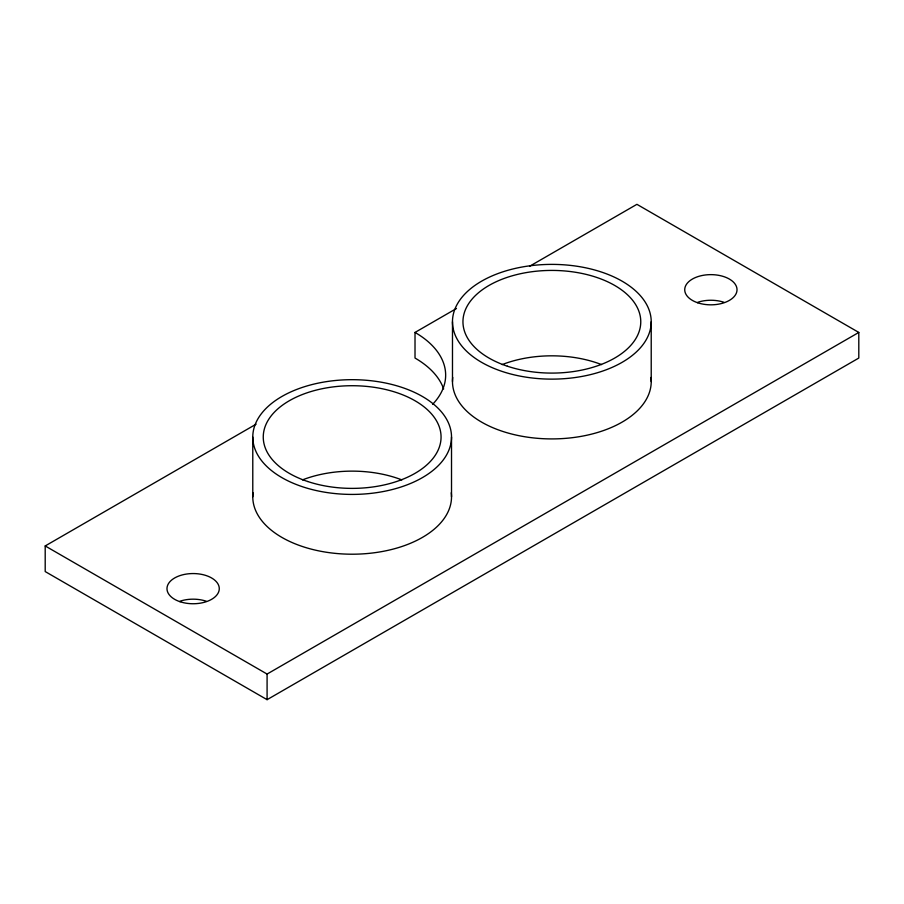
<?xml version="1.0" encoding="UTF-8"?>
<svg xmlns="http://www.w3.org/2000/svg" width="904" height="904" viewBox="0 0 904 904"><rect width="100%" height="100%" fill="white"/><g stroke="black" fill="none" stroke-linecap="round" stroke-linejoin="round"><path stroke-width="1.36" d="M529.62 266.262L636.913 204.327L858.8 332.435L858.8 358.052L267.087 699.673L45.2 571.565L45.2 545.948L256.114 424.168M443.638 388.957A104.604 60.387 0 0 0 415.015 358.052L415.015 332.435L456.475 308.501M45.2 545.948L267.087 674.056L858.8 332.435M651.219 321.756A99.372 57.37 0 0 1 502.161 371.442A99.372 57.37 0 0 1 502.161 272.07A99.372 57.37 0 0 1 651.219 321.756L651.219 381.544M452.486 321.756L452.486 381.544M451.514 437.05A99.372 57.37 0 0 1 302.467 486.736A99.372 57.37 0 0 1 302.467 387.364A99.372 57.37 0 0 1 451.514 437.05L451.514 496.838M267.087 674.056L267.087 699.673M252.781 437.05L252.781 496.838M180.054 601.194A26.148 15.097 0 0 1 206.202 601.194M697.798 302.275A26.148 15.097 0 0 1 723.946 302.275M302.456 479.9A88.908 51.336 0 0 1 401.851 479.9M502.149 364.594A88.908 51.336 0 0 1 601.544 364.594M415.015 332.435A104.604 60.387 0 0 1 432.666 404.28M451.265 492.759A99.372 57.37 0 0 1 352.153 554.208A99.372 57.37 0 0 1 253.03 492.759M650.97 377.465A99.372 57.37 0 0 1 551.847 438.915A99.372 57.37 0 0 1 452.734 377.465M697.798 302.806A26.148 15.097 0 0 0 737.02 289.732A26.148 15.097 0 0 0 697.798 276.658A26.148 15.097 0 0 0 697.798 302.806M180.054 601.725A26.148 15.097 0 0 0 219.276 588.651A26.148 15.097 0 0 0 180.054 575.577A26.148 15.097 0 0 0 180.054 601.725M307.699 481.504A88.908 51.336 0 0 0 441.062 437.05A88.908 51.336 0 0 0 307.699 392.596A88.908 51.336 0 0 0 307.699 481.504M507.393 366.21A88.908 51.336 0 0 0 640.766 321.756A88.908 51.336 0 0 0 507.393 277.302A88.908 51.336 0 0 0 507.393 366.21"/></g></svg>
